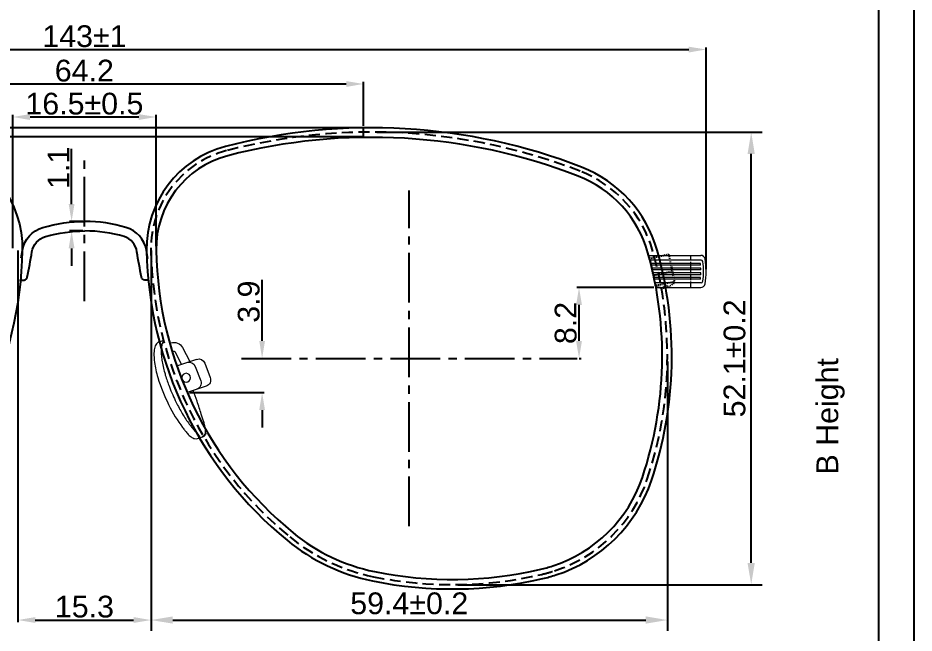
# Model space of a CAD drawing. Header units: millimetres. Extents: x 1448 to 2566, y 1057 to 1416.
# Drawn here: x 2009.6 to 2112.7, y 1159.6 to 1230.3 of the extents above; entities that cross this region are included whole.
import ezdxf

# ---------------------------------------------------------------- set-up
doc = ezdxf.new("R2010")
doc.units = ezdxf.units.MM
for name, pattern in [('ACAD_ISO02W100', [15, 12, -3]), ('CENTER2', [28.575, 19.05, -3.175, 3.175, -3.175]), ('DASHED2', [0.375, 0.25, -0.125]), ('HIDDEN', [9.525, 6.35, -3.175]), ('HIDDEN2', [0.1875, 0.125, -0.0625])]:
    doc.linetypes.add(name, pattern=pattern)
for name, color, linetype in [('Center Line', 2, 'CENTER2'), ('Dimension', 3, 'Continuous'), ('Hidden Line', 1, 'HIDDEN2')]:
    doc.layers.add(name, color=color, linetype=linetype)
doc.layers.add('odj', color=4, linetype='Continuous', lineweight=35)
doc.layers.add('标注', color=4, linetype='Continuous', lineweight=5)
doc.styles.get("Standard").update_dxf_attribs({"font": 'arial.ttf'})
doc.styles.add('样式 1', font='romant.shx')
doc.dimstyles.new('ISO-25$0', dxfattribs={"dimtxt": 2.5, "dimasz": 2.5, "dimexe": 0.5, "dimexo": 1, "dimgap": 1, "dimtad": 0, "dimtih": 1, "dimtoh": 1, "dimdec": 1, "dimzin": 10, "dimdsep": 46, "dimlunit": 6, "dimtxsty": '样式 1', "dimcen": 0, "dimclrd": 256, "dimclre": 256, "dimclrt": 7, "dimazin": 0, "dimtfac": 1, "dimtdec": 1, "dimtofl": 0, "dimtmove": 0, "dimatfit": 0, "dimfxl": 1, "dimtolj": 1, "dimtzin": 10, "dimarcsym": 0})
doc.dimstyles.new('Standard$0', dxfattribs={"dimtxt": 2.3, "dimasz": 2, "dimexe": 1, "dimexo": 1, "dimgap": 1, "dimtad": 0, "dimtih": 1, "dimtoh": 1, "dimdec": 1, "dimzin": 0, "dimdsep": 46, "dimtxsty": 'Standard', "dimcen": 0, "dimclrd": 4, "dimclre": 4, "dimclrt": 4, "dimadec": 1, "dimazin": 0, "dimtfac": 1, "dimtdec": 1, "dimtofl": 0, "dimtmove": 0, "dimatfit": 0, "dimfxl": 1, "dimtolj": 1, "dimtzin": 0, "dimarcsym": 0})

# ---------------------------------------------------------------- blocks, each defined once
blk = doc.blocks.new('bab')
at = {"lineweight": 9}
for p, q in [((151.5, 442.3), (151.05, 442.45)), ((148.83, 441.63), (148, 440.01)), ((149.72, 441.17), (148.96, 439.68)), ((147.23, 440.27), (149.4, 439.52)), ((146.28, 439.83), (145.65, 438.17)), ((147.38, 439.45), (146.74, 437.8)), ((146.1, 437.19), (148.3, 436.44)), ((147.11, 431.16), (146.52, 431.36))]:
    blk.add_line(p, q, dxfattribs=at)
blk.add_circle((148.41, 438.16), 0.5, dxfattribs=at)
for centre, radius, start, end in [((149.86, 441.04), 1.18, 74.8054, 150.4338), ((149.86, 441.04), 0.18, 70.6422, 150.4338), ((146.98, 439.56), 0.75, 71.0385, 158.9464), ((148.08, 439.19), 0.75, 71.0385, 158.9464), ((146.35, 437.9), 0.75, 158.9464, 251.0385), ((147.44, 437.53), 0.75, 158.9464, 251.0385)]:
    blk.add_arc(centre, radius, start, end, dxfattribs=at)
blk.add_arc((146.68, 431.84), 0.5, 187.9646, 251.0385)
for points, knots in [([(151.03, 442.37), (151.06, 442.33), (151.09, 442.29), (151.16, 442.13), (151.2, 442.01), (151.26, 441.72), (151.27, 441.56), (151.29, 441.2), (151.28, 441.01), (151.26, 440.61), (151.23, 440.39), (151.17, 439.94), (151.12, 439.69), (151.01, 439.2), (150.95, 438.95), (150.86, 438.63), (150.83, 438.54), (150.81, 438.46)], [0.342327, 0.342327, 0.342327, 0.342327, 0.733059, 0.733059, 1.466118, 1.466118, 2.199177, 2.199177, 2.932236, 2.932236, 3.665693, 3.665693, 4.39915, 4.39915, 5.132608, 5.132608, 5.375972, 5.375972, 5.375972, 5.375972]), ([(151.5, 442.3), (151.59, 442.27), (151.66, 442.22), (151.87, 442.03), (151.96, 441.85), (152.08, 441.48), (152.11, 441.24), (152.13, 440.66), (152.11, 440.3), (152.02, 439.64), (151.97, 439.36), (151.84, 438.77), (151.76, 438.47), (151.67, 438.17)], [0, 0, 0, 0, 0.525689, 0.525689, 1.652907, 1.652907, 2.923389, 2.923389, 4.456515, 4.456515, 5.498466, 5.498466, 6.576224, 6.576224, 6.576224, 6.576224]), ([(150.81, 438.46), (150.67, 438.01), (150.51, 437.56), (150.1, 436.49), (149.84, 435.88), (149.34, 434.88), (149.11, 434.45), (148.6, 433.6), (148.33, 433.19), (148.01, 432.76), (147.96, 432.7), (147.92, 432.65)], [12.477352, 12.477352, 12.477352, 12.477352, 13.824357, 13.824357, 15.774274, 15.774274, 17.2906, 17.2906, 18.806925, 18.806925, 19.033217, 19.033217, 19.033217, 19.033217]), ([(151.67, 438.17), (151.34, 437.09), (150.92, 436.05), (149.95, 434.09), (149.41, 433.2), (148.82, 432.42)], [0, 0, 0, 0, 3.393519, 3.393519, 6.793295, 6.793295, 6.793295, 6.793295]), ([(146.6, 433.75), (146.63, 433.82), (146.65, 433.89), (146.83, 434.45), (146.99, 434.95), (147.3, 435.86), (147.44, 436.28), (147.59, 436.68)], [9.004309, 9.004309, 9.004309, 9.004309, 9.230601, 9.230601, 10.746927, 10.746927, 12.028994, 12.028994, 12.028994, 12.028994]), ([(146.33, 432.85), (146.37, 432.99), (146.42, 433.14), (146.51, 433.44), (146.56, 433.59), (146.6, 433.75)], [8.414025, 8.414025, 8.414025, 8.414025, 8.934537, 8.934537, 9.455744, 9.455744, 9.455744, 9.455744]), ([(146.18, 431.77), (146.18, 431.77), (146.18, 431.77), (146.18, 431.77), (146.18, 431.78), (146.18, 431.8), (146.17, 431.91), (146.17, 432.01), (146.19, 432.23), (146.21, 432.35), (146.26, 432.58), (146.29, 432.71), (146.33, 432.85)], [0.853482, 0.853482, 0.853482, 0.853482, 0.855432, 0.855432, 0.855432, 0.944962, 0.944962, 1.417442, 1.417442, 1.889923, 1.889923, 2.345183, 2.345183, 2.345183, 2.345183]), ([(147.92, 432.65), (147.83, 432.53), (147.74, 432.41), (147.56, 432.19), (147.46, 432.08), (147.37, 431.97), (147.36, 431.96), (147.35, 431.95), (147.33, 431.93), (147.28, 431.87), (147.23, 431.81), (147.17, 431.75), (147.06, 431.62), (146.94, 431.49), (146.83, 431.36)], [20.071782, 20.071782, 20.071782, 20.071782, 20.592988, 20.592988, 21.113501, 21.113501, 21.113501, 21.18052, 21.18052, 21.18052, 21.484011, 21.484011, 21.484011, 22.11914, 22.11914, 22.11914, 22.11914]), ([(148.82, 432.42), (148.73, 432.31), (148.64, 432.19), (148.46, 431.97), (148.37, 431.86), (148.27, 431.75)], [0, 0, 0, 0, 0.516499, 0.516499, 1.03397, 1.03397, 1.03397, 1.03397]), ([(148.27, 431.75), (148.13, 431.59), (147.99, 431.45), (147.71, 431.25), (147.57, 431.18), (147.31, 431.12), (147.2, 431.13), (147.11, 431.16)], [0, 0, 0, 0, 0.796315, 0.796315, 1.559532, 1.559532, 2.335249, 2.335249, 2.335249, 2.335249])]:
    blk.add_open_spline(points, degree=3, knots=knots, dxfattribs=at)
blk = doc.blocks.new('ET3WT23T32T')
at = {"layer": 'Center Line', "color": 251, "linetype": 'DASHED2', "ltscale": 0.3, "true_color": 0x636466}
for p, q in [((-4.36, 3.72), (-4.36, 0.52)), ((-4.36, 3.72), (-2.16, 3.72)), ((-2.16, 0.52), (-2.16, 3.72))]:
    blk.add_line(p, q, dxfattribs=at)
blk.add_lwpolyline([(-4.36, 1.72), (-2.16, 1.72)], dxfattribs=at)
blk.add_lwpolyline([(-2.16, 0.52, -0.180894), (-3.06, 0.04), (-3.06, 0.27), (-3.46, 0.27), (-3.46, 0.04, -0.180894), (-4.36, 0.52)], format="xyb", close=True, dxfattribs=at)
blk = doc.blocks.new('*D243')
at = {"layer": 'Defpoints', "color": 0, "transparency": 16777216}
for p in [(2015.8, 1206.94), (2017.34, 1206.94), (2017.33, 1205.84)]:
    blk.add_point(p, dxfattribs=at)
at = {"layer": 'Dimension', "color": 3, "lineweight": -2, "transparency": 16777216}
for p, q in [((2015.8, 1208.94), (2015.8, 1215.28)), ((2017.09, 1206.94), (2015.55, 1206.94)), ((2017.08, 1205.84), (2015.55, 1205.84)), ((2015.8, 1203.84), (2015.8, 1201.84))]:
    blk.add_line(p, q, dxfattribs=at)
at = {"layer": 'Dimension', "color": 3, "transparency": 16777216}
for points in [[(2015.46, 1208.94), (2016.13, 1208.94), (2015.8, 1206.94)], [(2015.46, 1203.84), (2016.13, 1203.84), (2015.8, 1205.84)]]:
    blk.add_solid(points, dxfattribs=at)
at = {"layer": 'Dimension', "transparency": 16777216, "insert": (2014.29, 1213.11), "char_height": 2.5, "attachment_point": 5, "rotation": 90}
blk.add_mtext('\\A1;1.1', dxfattribs=at)
blk = doc.blocks.new('*D232')
at = {"layer": 'Defpoints', "color": 0, "transparency": 16777216}
for p in [(2024.93, 1203.83), (2084.33, 1191.45), (2084.33, 1161.09)]:
    blk.add_point(p, dxfattribs=at)
at = {"layer": 'Dimension', "lineweight": -2, "transparency": 16777216}
for p, q in [((2024.93, 1203.2), (2024.93, 1159.84)), ((2084.33, 1190.82), (2084.33, 1159.84)), ((2027.43, 1161.09), (2081.83, 1161.09))]:
    blk.add_line(p, q, dxfattribs=at)
at = {"layer": 'Dimension', "transparency": 16777216}
for points in [[(2027.43, 1161.51), (2027.43, 1160.68), (2024.93, 1161.09)], [(2081.83, 1161.51), (2081.83, 1160.68), (2084.33, 1161.09)]]:
    blk.add_solid(points, dxfattribs=at)
at = {"layer": 'Dimension', "transparency": 16777216, "insert": (2054.63, 1163), "char_height": 2.5, "attachment_point": 5}
blk.add_mtext('59.4±0.2', dxfattribs=at)
blk = doc.blocks.new('*D233')
at = {"layer": 'Defpoints', "color": 0, "transparency": 16777216}
for p in [(2050.3, 1217.21), (2093.96, 1217.21), (2059.58, 1165.16)]:
    blk.add_point(p, dxfattribs=at)
at = {"layer": 'Dimension', "lineweight": -2, "transparency": 16777216}
for p, q in [((2050.92, 1217.21), (2095.21, 1217.21)), ((2093.96, 1167.66), (2093.96, 1214.71)), ((2060.2, 1165.16), (2095.21, 1165.16))]:
    blk.add_line(p, q, dxfattribs=at)
at = {"layer": 'Dimension', "transparency": 16777216}
for points in [[(2093.54, 1214.71), (2094.37, 1214.71), (2093.96, 1217.21)], [(2093.54, 1167.66), (2094.37, 1167.66), (2093.96, 1165.16)]]:
    blk.add_solid(points, dxfattribs=at)
at = {"layer": 'Dimension', "transparency": 16777216, "insert": (2092.05, 1191.19), "char_height": 2.5, "attachment_point": 5, "rotation": 90}
blk.add_mtext('52.1±0.2', dxfattribs=at)
blk = doc.blocks.new('*D236')
at = {"layer": 'Defpoints', "color": 0, "transparency": 16777216}
for p in [(2035.32, 1191.19), (2037.71, 1191.19), (2029.09, 1187.25)]:
    blk.add_point(p, dxfattribs=at)
at = {"layer": 'Dimension', "color": 3, "lineweight": -2, "transparency": 16777216}
for p, q in [((2037.71, 1193.19), (2037.71, 1200.24)), ((2035.57, 1191.19), (2037.96, 1191.19)), ((2029.34, 1187.25), (2037.96, 1187.25)), ((2037.71, 1185.25), (2037.71, 1183.25))]:
    blk.add_line(p, q, dxfattribs=at)
at = {"layer": 'Dimension', "color": 3, "transparency": 16777216}
for points in [[(2037.38, 1193.19), (2038.04, 1193.19), (2037.71, 1191.19)], [(2037.38, 1185.25), (2038.04, 1185.25), (2037.71, 1187.25)]]:
    blk.add_solid(points, dxfattribs=at)
at = {"layer": 'Dimension', "transparency": 16777216, "insert": (2036.18, 1197.71), "char_height": 2.5, "attachment_point": 5, "rotation": 90}
blk.add_mtext('\\A1;3.9', dxfattribs=at)
blk = doc.blocks.new('*D237')
at = {"layer": 'Defpoints', "color": 0, "transparency": 16777216}
for p in [(2074.16, 1199.34), (2083.01, 1199.34), (2073.93, 1191.19)]:
    blk.add_point(p, dxfattribs=at)
at = {"layer": 'Dimension', "color": 3, "lineweight": -2, "transparency": 16777216}
for p, q in [((2082.76, 1199.34), (2073.91, 1199.34)), ((2074.16, 1193.19), (2074.16, 1197.34)), ((2074.18, 1191.19), (2074.41, 1191.19))]:
    blk.add_line(p, q, dxfattribs=at)
at = {"layer": 'Dimension', "color": 3, "transparency": 16777216}
for points in [[(2073.82, 1197.34), (2074.49, 1197.34), (2074.16, 1199.34)], [(2073.82, 1193.19), (2074.49, 1193.19), (2074.16, 1191.19)]]:
    blk.add_solid(points, dxfattribs=at)
at = {"layer": 'Dimension', "transparency": 16777216, "insert": (2072.63, 1195.26), "char_height": 2.5, "attachment_point": 5, "rotation": 90}
blk.add_mtext('\\A1;8.2', dxfattribs=at)
blk = doc.blocks.new('*D239')
at = {"layer": 'Defpoints', "color": 0, "transparency": 16777216}
for p in [(2009.62, 1203.83), (2024.93, 1203.83), (2024.93, 1161.09)]:
    blk.add_point(p, dxfattribs=at)
at = {"layer": 'Dimension', "color": 3, "lineweight": -2, "transparency": 16777216}
for p, q in [((2009.62, 1203.58), (2009.62, 1160.84)), ((2024.93, 1203.58), (2024.93, 1160.84)), ((2011.62, 1161.09), (2022.93, 1161.09))]:
    blk.add_line(p, q, dxfattribs=at)
at = {"layer": 'Dimension', "color": 3, "transparency": 16777216}
for points in [[(2011.62, 1161.43), (2011.62, 1160.76), (2009.62, 1161.09)], [(2022.93, 1161.43), (2022.93, 1160.76), (2024.93, 1161.09)]]:
    blk.add_solid(points, dxfattribs=at)
at = {"layer": 'Dimension', "transparency": 16777216, "insert": (2017.27, 1162.62), "char_height": 2.5, "attachment_point": 5}
blk.add_mtext('\\A1;15.3', dxfattribs=at)
blk = doc.blocks.new('*D240')
at = {"layer": 'Defpoints', "color": 0, "ltscale": 1000, "transparency": 16777216}
for p in [(2088.77, 1226.71), (1945.77, 1201.19), (2088.77, 1201.19)]:
    blk.add_point(p, dxfattribs=at)
at = {"layer": 'Dimension', "color": 3, "lineweight": -2, "ltscale": 1000, "transparency": 16777216}
for p, q in [((1945.77, 1201.44), (1945.77, 1226.96)), ((1947.77, 1226.71), (2086.77, 1226.71)), ((2088.77, 1201.44), (2088.77, 1226.96))]:
    blk.add_line(p, q, dxfattribs=at)
at = {"layer": 'Dimension', "color": 3, "ltscale": 1000, "transparency": 16777216}
for points in [[(1947.77, 1227.04), (1947.77, 1226.37), (1945.77, 1226.71)], [(2086.77, 1227.04), (2086.77, 1226.37), (2088.77, 1226.71)]]:
    blk.add_solid(points, dxfattribs=at)
at = {"layer": 'Dimension', "ltscale": 1000, "transparency": 16777216, "insert": (2017.27, 1228.23), "char_height": 2.5, "attachment_point": 5}
blk.add_mtext('\\A1;143±1', dxfattribs=at)
blk = doc.blocks.new('*D241')
at = {"layer": 'Defpoints', "color": 0, "ltscale": 1000, "transparency": 16777216}
for p in [(2025.53, 1218.95), (2025.53, 1203.83), (2009.02, 1203.62)]:
    blk.add_point(p, dxfattribs=at)
at = {"layer": 'Dimension', "color": 3, "lineweight": -2, "ltscale": 1000, "transparency": 16777216}
for p, q in [((2009.02, 1203.87), (2009.02, 1219.2)), ((2011.02, 1218.95), (2023.53, 1218.95)), ((2025.53, 1204.08), (2025.53, 1219.2))]:
    blk.add_line(p, q, dxfattribs=at)
at = {"layer": 'Dimension', "color": 3, "ltscale": 1000, "transparency": 16777216}
for points in [[(2011.02, 1219.28), (2011.02, 1218.61), (2009.02, 1218.95)], [(2023.53, 1219.28), (2023.53, 1218.61), (2025.53, 1218.95)]]:
    blk.add_solid(points, dxfattribs=at)
at = {"layer": 'Dimension', "ltscale": 1000, "transparency": 16777216, "insert": (2017.27, 1220.47), "char_height": 2.5, "attachment_point": 5}
blk.add_mtext('\\A1;16.5±0.5', dxfattribs=at)
blk = doc.blocks.new('*D242')
at = {"layer": 'Defpoints', "color": 0, "transparency": 16777216}
for p in [(2049.38, 1222.75), (1985.15, 1217.7), (2049.38, 1217.7)]:
    blk.add_point(p, dxfattribs=at)
at = {"layer": 'Dimension', "color": 3, "lineweight": -2, "transparency": 16777216}
for p, q in [((1985.15, 1217.95), (1985.15, 1223)), ((1987.15, 1222.75), (2047.38, 1222.75)), ((2049.38, 1217.95), (2049.38, 1223))]:
    blk.add_line(p, q, dxfattribs=at)
at = {"layer": 'Dimension', "color": 3, "transparency": 16777216}
for points in [[(1987.15, 1223.08), (1987.15, 1222.41), (1985.15, 1222.75)], [(2047.38, 1223.08), (2047.38, 1222.41), (2049.38, 1222.75)]]:
    blk.add_solid(points, dxfattribs=at)
at = {"layer": 'Dimension', "transparency": 16777216, "insert": (2017.26, 1224.27), "char_height": 2.5, "attachment_point": 5}
blk.add_mtext('\\A1;64.2', dxfattribs=at)

msp = doc.modelspace()

# ---------------------------------------------------------------- linework, layer by layer
msp.add_line((2108.65355, 1122.82038), (2108.65355, 1409.56132))
at = {"color": 251, "linetype": 'ACAD_ISO02W100', "lineweight": 13, "ltscale": 0.05}
msp.add_line((2086.98525, 1203.03536), (2086.98525, 1199.33536), dxfattribs=at)
at = {"color": 6}
msp.add_line((2088.77499, 1201.18536), (2088.77499, 1201.18536), dxfattribs=at)
for points in [[(2112.69159, 1118.56132), (2112.69159, 1415.56132), (1692.69159, 1415.56132), (1692.69159, 1118.56132)], [(1985.14222, 1216.70482), (2049.38348, 1216.70482), (2049.38348, 1217.70482), (1985.14222, 1217.70482)]]:
    msp.add_lwpolyline(points, close=True)
at = {"color": 7, "ltscale": 1000}
for points in [[(2001.05204, 1215.56176, -0.346651689), (2010.12236, 1203.60381, -0.219878699), (1993.96301, 1170.26356, -0.121753931), (1984.14446, 1165.58955, -0.108366061), (1964.55465, 1165.86205, -0.021466232), (1963.07043, 1166.27279, -0.237662261), (1952.06495, 1177.15091, -0.151071875), (1951.41144, 1203.63007, -0.235488168), (1960.09516, 1213.18341, -0.15753041)], [(2033.49795, 1215.56176, 0.346651689), (2024.42763, 1203.60381, 0.219878699), (2040.58698, 1170.26356, 0.121753931), (2050.40553, 1165.58955, 0.108366061), (2069.99534, 1165.86205, 0.021466232), (2071.47956, 1166.27279, 0.237662261), (2082.48504, 1177.15091, 0.151071875), (2083.13855, 1203.63007, 0.235488168), (2074.45483, 1213.18341, 0.15753041)], [(2033.77487, 1214.49719, 0.346651689), (2025.52745, 1203.6241, 0.219878699), (2041.28429, 1171.1143, 0.121753931), (2050.6262, 1166.66718, 0.108374683), (2069.74626, 1166.93348, 0.021488387), (2071.14095, 1167.31938, 0.237662261), (2081.44246, 1177.50168, 0.151071875), (2082.07994, 1203.33116, 0.235488168), (2074.05654, 1212.15805, 0.15753041)]]:
    msp.add_lwpolyline(points, format="xyb", close=True, dxfattribs=at)
for points in [[(2009.99798, 1202.74719, 0.002587034), (2010.14657, 1203.61626, -0.289956585), (2012.4973, 1206.25048, -0.071317287), (2017.33786, 1206.9418)], [(2024.55463, 1202.6799, -0.002787525), (2024.39415, 1203.61626, 0.289956585), (2022.04342, 1206.25048, 0.073320703), (2017.33786, 1206.9418)], [(2009.82296, 1200.16545), (2010.32761, 1200.19443, 0.341084985), (2010.69682, 1200.51486, 0.008608203), (2011.23279, 1203.43752, -0.289956585), (2012.79995, 1205.19367, -0.0714253), (2017.33827, 1205.84282)], [(2024.72708, 1200.16496), (2024.21392, 1200.19443, -0.341084985), (2023.84471, 1200.51486, -0.008608203), (2023.30874, 1203.43752, 0.298238949), (2021.84158, 1205.19367, 0.071969164), (2017.33827, 1205.84282)]]:
    msp.add_lwpolyline(points, format="xyb")
at = {"layer": 'Center Line', "ltscale": 0.3}
for p, q in [((2017.27499, 1197.76449), (2017.27499, 1214.79856)), ((2054.62557, 1171.88219), (2054.62557, 1210.48853)), ((2035.3224, 1191.18536), (2073.92874, 1191.18536))]:
    msp.add_line(p, q, dxfattribs=at)
at = {"layer": 'Hidden Line', "linetype": 'HIDDEN', "ltscale": 0.2}
msp.add_lwpolyline([(2033.62382, 1215.07786, 0.346651689), (2024.92755, 1203.61303, 0.219878699), (2040.90394, 1170.65026, 0.121753931), (2050.50584, 1166.07938, 0.108369907), (2069.88212, 1166.34906, 0.021476009), (2071.32564, 1166.74851, 0.237662261), (2082.01114, 1177.31035, 0.151071875), (2082.65736, 1203.4942, 0.235488168), (2074.27379, 1212.71733, 0.15753041)], format="xyb", close=True, dxfattribs=at)
at = {"layer": '标注', "color": 0, "lineweight": 13, "ltscale": 5}
for p, q in [((2082.16234, 1203.03536), (2088.16249, 1203.03536)), ((2088.19986, 1202.48986), (2082.30846, 1202.48986)), ((2088.12406, 1202.08986), (2082.41083, 1202.08986)), ((2088.14413, 1201.88986), (2082.46051, 1201.88986)), ((2088.16614, 1201.56293), (2082.53957, 1201.56293)), ((2088.17304, 1201.36293), (2082.58663, 1201.36293)), ((2088.17304, 1201.00779), (2082.66352, 1201.00779)), ((2088.16614, 1200.80779), (2082.70519, 1200.80779)), ((2088.14492, 1200.48986), (2082.77143, 1200.48986)), ((2088.12406, 1200.28085), (2082.81497, 1200.28085)), ((2088.19986, 1199.88085), (2082.89831, 1199.88085)), ((2083.00829, 1199.33536), (2088.16249, 1199.33536))]:
    msp.add_line(p, q, dxfattribs=at)
for centre, radius, start, end in [((2088.16249, 1202.53536), 0.5, 9.5272834, 90), ((2080.11874, 1201.18536), 8.05625, 5.0168256, 6.4464028), ((2088.19986, 1202.28986), 0.2, 7.7828069, 90), ((2080.11874, 1201.18536), 8.35625, 352.2171931, 7.7828069), ((2080.11874, 1201.18536), 8.65625, 350.4727166, 9.5272834), ((2080.11874, 1201.18536), 8.05625, 1.262979, 2.686254), ((2080.11874, 1201.18536), 8.05625, 357.313746, 358.737021), ((2080.11874, 1201.18536), 8.05625, 353.5535972, 355.0474998), ((2088.16249, 1199.83536), 0.5, 270, 350.4727166), ((2088.19986, 1200.08085), 0.2, 270, 352.2171931)]:
    msp.add_arc(centre, radius, start, end, dxfattribs=at)

# ---------------------------------------------------------------- block references
at = {"xscale": -1, "rotation": 11.76870862099376}
msp.add_blockref('ET3WT23T32T', (2080.96046, 1198.59075), dxfattribs=at)
at = {"xscale": -1}
msp.add_blockref('bab', (2177.38695, 750.80741), dxfattribs=at)

# ---------------------------------------------------------------- texts
at = {"layer": 'odj', "insert": (2103.09145, 1184.52766), "char_height": 2.5, "width": 14.2958745, "attachment_point": 5, "rotation": 90}
msp.add_mtext('B Height', dxfattribs=at)

# ---------------------------------------------------------------- dimensions: what is measured, and where the dimension line sits
at = {"layer": 'Dimension', "color": 40, "ltscale": 1000, "true_color": 0xf8d731}
for base, p1, p2, override, picture, middle in [((2088.77499, 1226.70536), (1945.77499, 1201.18536), (2088.77499, 1201.18536), {"dimtxt": 2.5, "dimexe": 0.25, "dimexo": 0.25, "dimgap": 0.25, "dimtad": 1, "dimtih": 0, "dimtoh": 0, "dimdec": 0, "dimclrd": 3, "dimclre": 3, "dimclrt": 256, "dimadec": 0, "dimtol": 1, "dimtp": 1, "dimtm": 1, "dimtdec": 0, "dimatfit": 3, "dimfxl": 1.25, "dimarcsym": 2}, '*D240', (2017.27499, 1228.23265)), ((2025.52557, 1218.94712), (2009.02254, 1203.6241), (2025.52557, 1203.82747), {"dimtxt": 2.5, "dimexe": 0.25, "dimexo": 0.25, "dimgap": 0.25, "dimtad": 1, "dimtih": 0, "dimtoh": 0, "dimclrd": 3, "dimclre": 3, "dimclrt": 256, "dimadec": 0, "dimtol": 1, "dimtp": 0.5, "dimtm": 0.5, "dimatfit": 3, "dimfxl": 1.25, "dimarcsym": 2}, '*D241', (2017.27406, 1220.47355))]:
    dim = msp.add_linear_dim(base=base, p1=p1, p2=p2, dimstyle='Standard$0', override=override, dxfattribs=at)
    dim.commit()
    dim.dimension.update_dxf_attribs({"geometry": picture, "text_midpoint": middle})
at = {"layer": 'Dimension'}
for base, p1, p2, dimstyle, override, picture, middle in [((2049.38348, 1222.74737), (1985.14556, 1217.70482), (2049.38348, 1217.70482), 'Standard$0', {"dimtxt": 2.5, "dimexe": 0.25, "dimexo": 0.25, "dimgap": 0.25, "dimtad": 3, "dimtih": 0, "dimtoh": 0, "dimclrd": 3, "dimclre": 3, "dimclrt": 256, "dimadec": 2, "dimtdec": 2, "dimatfit": 3}, '*D242', (2017.26452, 1224.2738)), ((2084.32557, 1161.09392), (2024.92557, 1203.82747), (2084.32557, 1191.44726), 'ISO-25$0', {"dimexe": 1.25, "dimexo": 0.625, "dimgap": 0.625, "dimtad": 3, "dimtih": 0, "dimtoh": 0, "dimzin": 8, "dimlunit": 2, "dimtxsty": 'Standard', "dimcen": 2.5, "dimclrt": 256, "dimadec": 0, "dimtol": 1, "dimtp": 0.2, "dimtm": 0.2, "dimtdec": 2, "dimtofl": 1, "dimatfit": 3, "dimtolj": 0, "dimtzin": 8}, '*D232', (2054.62557, 1162.99536))]:
    dim = msp.add_linear_dim(base=base, p1=p1, p2=p2, dimstyle=dimstyle, override=override, dxfattribs=at)
    dim.commit()
    dim.dimension.update_dxf_attribs({"geometry": picture, "text_midpoint": middle})
for base, p1, p2, dimstyle, override, picture, middle in [((2093.95561, 1217.21077), (2059.57916, 1165.15994), (2050.29563, 1217.21077), 'ISO-25$0', {"dimexe": 1.25, "dimexo": 0.625, "dimgap": 0.625, "dimtad": 3, "dimtih": 0, "dimtoh": 0, "dimzin": 8, "dimlunit": 2, "dimtxsty": 'Standard', "dimcen": 2.5, "dimclrt": 256, "dimadec": 0, "dimtol": 1, "dimtp": 0.2, "dimtm": 0.2, "dimtdec": 2, "dimtofl": 1, "dimatfit": 3, "dimtolj": 0, "dimtzin": 8}, '*D233', (2092.05418, 1191.18536)), ((2037.70975, 1191.18536), (2029.09166, 1187.24753), (2035.3224, 1191.18536), 'Standard$0', {"dimtxt": 2.5, "dimexe": 0.25, "dimexo": 0.25, "dimgap": 0.25, "dimtad": 3, "dimtih": 0, "dimtoh": 0, "dimclrd": 3, "dimclre": 3, "dimclrt": 256, "dimadec": 2, "dimtdec": 2, "dimatfit": 3}, '*D236', (2036.18246, 1197.71281)), ((2074.1553990143, 1199.3353559556), (2073.9287389014, 1191.1853559556), (2083.0082945725, 1199.3353559556), 'Standard$0', {"dimtxt": 2.5, "dimexe": 0.25, "dimexo": 0.25, "dimgap": 0.25, "dimtad": 3, "dimtih": 0, "dimtoh": 0, "dimclrd": 3, "dimclre": 3, "dimclrt": 256, "dimadec": 2, "dimtdec": 2, "dimatfit": 3}, '*D237', (2072.628966545, 1195.2603559556))]:
    dim = msp.add_linear_dim(base=base, p1=p1, p2=p2, angle=90, dimstyle=dimstyle, override=override, dxfattribs=at)
    dim.commit()
    dim.dimension.update_dxf_attribs({"geometry": picture, "text_midpoint": middle})
dim = msp.add_linear_dim(base=(2015.79754, 1206.9418), p1=(2017.32965, 1205.84282), p2=(2017.33786, 1206.9418), angle=90, dimstyle='Standard$0', override={"dimtxt": 2.5, "dimexe": 0.25, "dimexo": 0.25, "dimgap": 0.25, "dimtad": 3, "dimtih": 0, "dimtoh": 0, "dimclrd": 3, "dimclre": 3, "dimclrt": 256, "dimadec": 2, "dimtdec": 2, "dimatfit": 3}, dxfattribs=at)
dim.commit()
dim.dimension.update_dxf_attribs({"geometry": '*D243', "text_midpoint": (2015.79754, 1213.10858), "dimtype": 160})
dim = msp.add_aligned_dim(p1=(2009.62442, 1203.82747), p2=(2024.92557, 1203.82747), distance=-42.73355, dimstyle='Standard$0', override={"dimtxt": 2.5, "dimexe": 0.25, "dimexo": 0.25, "dimgap": 0.25, "dimtad": 3, "dimtih": 0, "dimtoh": 0, "dimclrd": 3, "dimclre": 3, "dimclrt": 256, "dimadec": 2, "dimtdec": 2, "dimatfit": 3}, dxfattribs=at)
dim.commit()
dim.dimension.update_dxf_attribs({"geometry": '*D239', "text_midpoint": (2017.27499, 1162.62121)})

doc.saveas('drawing.dxf')
